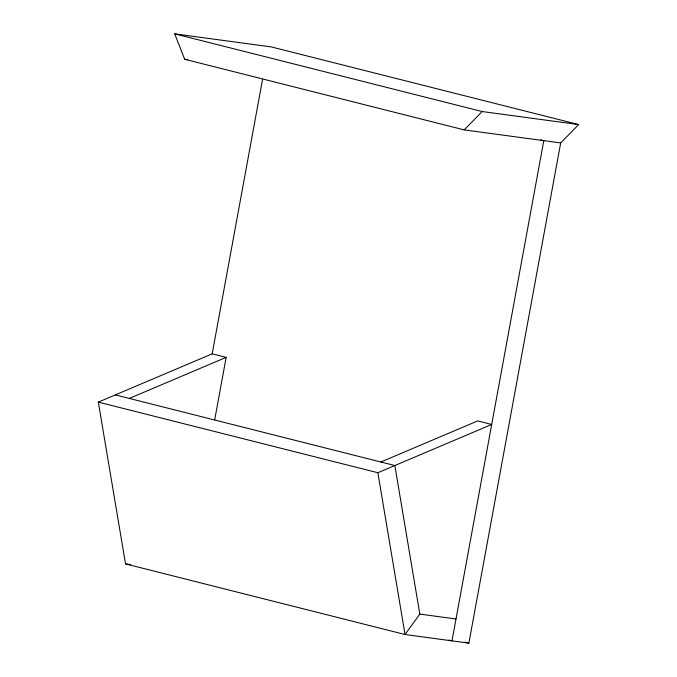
<?xml version="1.0" encoding="UTF-8"?>
<svg xmlns="http://www.w3.org/2000/svg" width="677" height="677" viewBox="0 0 677 677"><rect width="100%" height="100%" fill="white"/><g stroke="black" fill="none" stroke-linecap="round" stroke-linejoin="round"><path stroke-width="1.02" d="M212.163 353.936L262.558 79.387M214.702 419.774L226.16 357.363L212.189 353.826L98.326 402.113L125.524 563.899L405.041 634.518L468.873 643.15L560.683 142.932L578.674 124.576L271.198 46.899L174.708 33.85L184.669 59.263L464.185 129.891L560.683 142.932M115.327 394.903L394.843 465.531L419.816 614.09L405.041 634.518L377.851 472.732L98.326 402.113M464.185 129.891L482.176 111.536L578.674 124.576M129.299 398.44L226.16 357.363M380.872 461.993L477.734 420.916L491.705 424.454L377.851 472.732M184.669 59.263L187.774 59.686M125.524 563.899L130.737 564.601M419.816 614.09L456.002 618.981M174.708 33.85L482.176 111.536M540.72 139.877L543.792 140.647L451.991 640.865L448.919 640.095M464.777 642.118L468.873 643.15"/></g></svg>
